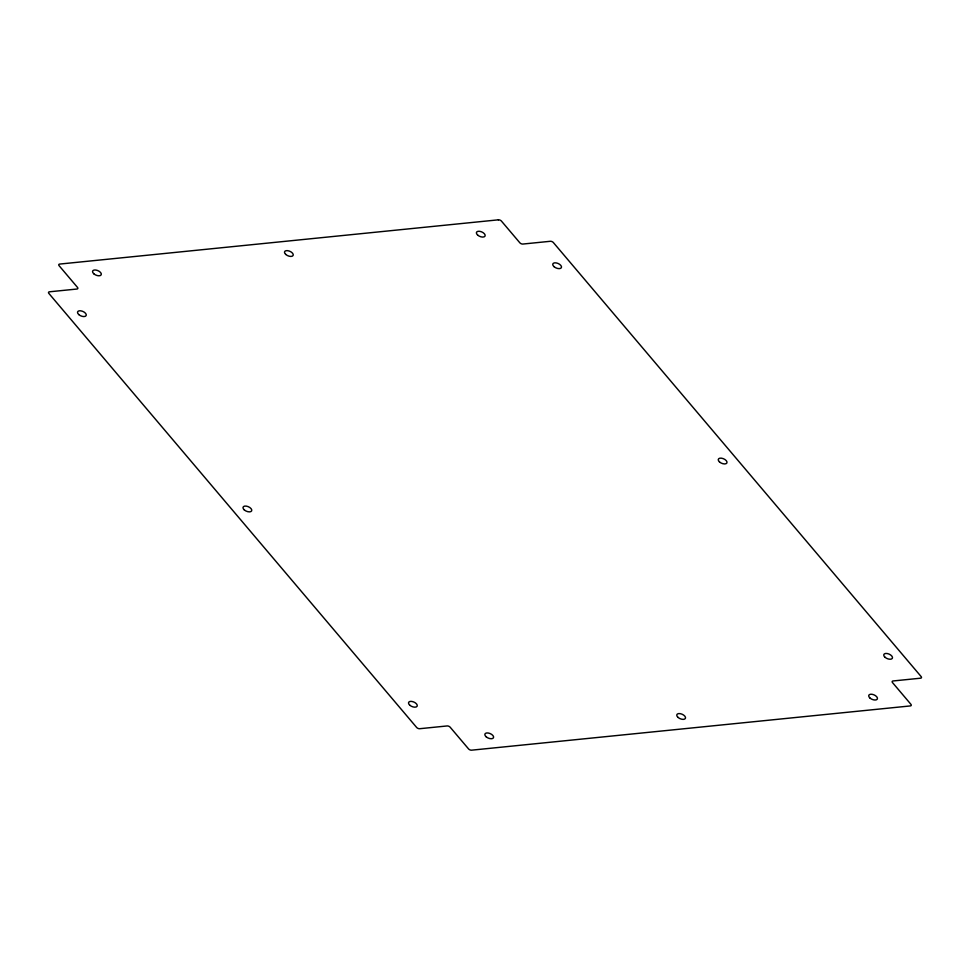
<?xml version="1.0" encoding="UTF-8"?>
<svg xmlns="http://www.w3.org/2000/svg" width="970" height="970" viewBox="0 0 970 970"><rect width="100%" height="100%" fill="white"/><g stroke="black" fill="none" stroke-linecap="round" stroke-linejoin="round"><path stroke-width="1.45" d="M498.398 219.826L59.703 264.07A2.34 1.225 23.3 0 0 59.109 265.707L77.491 287.411A2.34 1.225 23.3 0 1 76.897 289.036L49.47 291.8A2.34 1.225 23.3 0 0 48.876 293.437L416.639 727.452A2.34 1.225 23.3 0 0 419.695 728.712L447.109 725.948A2.34 1.225 23.3 0 1 450.165 727.209L468.558 748.913A2.34 1.225 23.3 0 0 471.602 750.174L910.296 705.93A2.34 1.225 23.3 0 0 910.891 704.293L892.509 682.589A2.34 1.225 23.3 0 1 893.103 680.964L920.53 678.2A2.34 1.225 23.3 0 0 921.124 676.563L553.361 242.548A2.34 1.225 23.3 0 0 550.305 241.287L522.891 244.052A2.34 1.225 23.3 0 1 519.835 242.791L501.441 221.087A2.34 1.225 23.3 0 0 498.398 219.826M477.652 235.079A4.68 2.461 23.3 0 0 485.024 236.11A4.68 2.461 23.3 0 0 479.665 231.309A4.68 2.461 23.3 0 0 477.652 235.079M93.811 273.795A4.68 2.461 23.3 0 0 101.183 274.825A4.68 2.461 23.3 0 0 95.812 270.024A4.68 2.461 23.3 0 0 93.811 273.795M285.738 254.431A4.68 2.461 23.3 0 0 293.11 255.474A4.68 2.461 23.3 0 0 287.738 250.672A4.68 2.461 23.3 0 0 285.738 254.431M554.003 266.641A4.68 2.461 23.3 0 0 561.375 267.671A4.68 2.461 23.3 0 0 556.004 262.87A4.68 2.461 23.3 0 0 554.003 266.641M719.497 461.938A4.68 2.461 23.3 0 0 726.87 462.981A4.68 2.461 23.3 0 0 721.498 458.179A4.68 2.461 23.3 0 0 719.497 461.938M884.992 657.248A4.68 2.461 23.3 0 0 892.364 658.278A4.68 2.461 23.3 0 0 886.992 653.489A4.68 2.461 23.3 0 0 884.992 657.248M78.764 314.571A4.68 2.461 23.3 0 0 86.136 315.602A4.68 2.461 23.3 0 0 80.765 310.812A4.68 2.461 23.3 0 0 78.764 314.571M244.258 509.88A4.68 2.461 23.3 0 0 251.63 510.911A4.68 2.461 23.3 0 0 246.259 506.11A4.68 2.461 23.3 0 0 244.258 509.88M409.752 705.178A4.68 2.461 23.3 0 0 417.124 706.221A4.68 2.461 23.3 0 0 411.753 701.419A4.68 2.461 23.3 0 0 409.752 705.178M869.944 698.024A4.68 2.461 23.3 0 0 877.316 699.067A4.68 2.461 23.3 0 0 871.945 694.265A4.68 2.461 23.3 0 0 869.944 698.024M486.091 736.739A4.68 2.461 23.3 0 0 493.463 737.782A4.68 2.461 23.3 0 0 488.092 732.98A4.68 2.461 23.3 0 0 486.091 736.739M678.018 717.388A4.68 2.461 23.3 0 0 685.39 718.418A4.68 2.461 23.3 0 0 680.019 713.617A4.68 2.461 23.3 0 0 678.018 717.388"/></g></svg>
